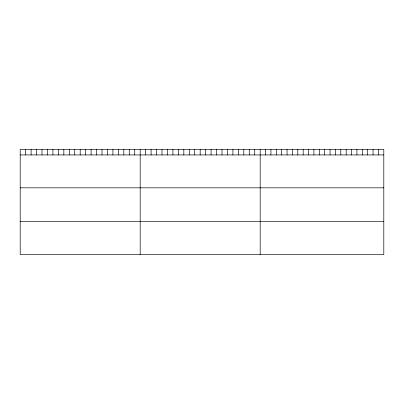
<?xml version="1.0" encoding="UTF-8"?>
<svg xmlns="http://www.w3.org/2000/svg" width="404" height="404" viewBox="0 0 404 404"><rect width="100%" height="100%" fill="white"/><g stroke="black" fill="none" stroke-linecap="round" stroke-linejoin="round"><path stroke-width="0.61" d="M383.8 154.939L383.8 254.586L20.2 254.586L20.2 149.414L383.8 149.414L383.8 154.939L20.2 154.939M20.2 187.825L383.8 187.825M20.2 221.7L383.8 221.7M378.427 149.414L378.427 154.939M373.049 149.414L373.049 154.939M367.675 149.414L367.675 154.939M362.302 149.414L362.302 154.939M356.924 149.414L356.924 154.939M351.551 149.414L351.551 154.939M346.178 149.414L346.178 154.939M340.799 149.414L340.799 154.939M335.426 149.414L335.426 154.939M330.053 149.414L330.053 154.939M324.675 149.414L324.675 154.939M319.301 149.414L319.301 154.939M313.923 149.414L313.923 154.939M308.55 149.414L308.55 154.939M303.177 149.414L303.177 154.939M297.799 149.414L297.799 154.939M292.425 149.414L292.425 154.939M287.052 149.414L287.052 154.939M281.674 149.414L281.674 154.939M276.301 149.414L276.301 154.939M270.927 149.414L270.927 154.939M265.549 149.414L265.549 154.939M260.176 149.414L260.176 254.586M254.722 149.414L254.722 154.939M249.268 149.414L249.268 154.939M243.814 149.414L243.814 154.939M238.36 149.414L238.36 154.939M232.906 149.414L232.906 154.939M227.452 149.414L227.452 154.939M221.998 149.414L221.998 154.939M216.544 149.414L216.544 154.939M211.09 149.414L211.09 154.939M205.636 149.414L205.636 154.939M200.182 149.414L200.182 154.939M194.728 149.414L194.728 154.939M189.274 149.414L189.274 154.939M183.82 149.414L183.82 154.939M178.366 149.414L178.366 154.939M172.912 149.414L172.912 154.939M167.458 149.414L167.458 154.939M162.004 149.414L162.004 154.939M156.55 149.414L156.55 154.939M151.096 149.414L151.096 154.939M145.642 149.414L145.642 154.939M140.188 149.414L140.188 254.586M134.734 149.414L134.734 154.939M129.28 149.414L129.28 154.939M123.826 149.414L123.826 154.939M118.372 149.414L118.372 154.939M112.918 149.414L112.918 154.939M107.464 149.414L107.464 154.939M102.01 149.414L102.01 154.939M96.556 149.414L96.556 154.939M91.102 149.414L91.102 154.939M85.648 149.414L85.648 154.939M80.194 149.414L80.194 154.939M74.74 149.414L74.74 154.939M69.286 149.414L69.286 154.939M63.832 149.414L63.832 154.939M58.378 149.414L58.378 154.939M52.924 149.414L52.924 154.939M47.47 149.414L47.47 154.939M42.016 149.414L42.016 154.939M36.562 149.414L36.562 154.939M31.108 149.414L31.108 154.939M25.654 149.414L25.654 154.939"/></g></svg>
